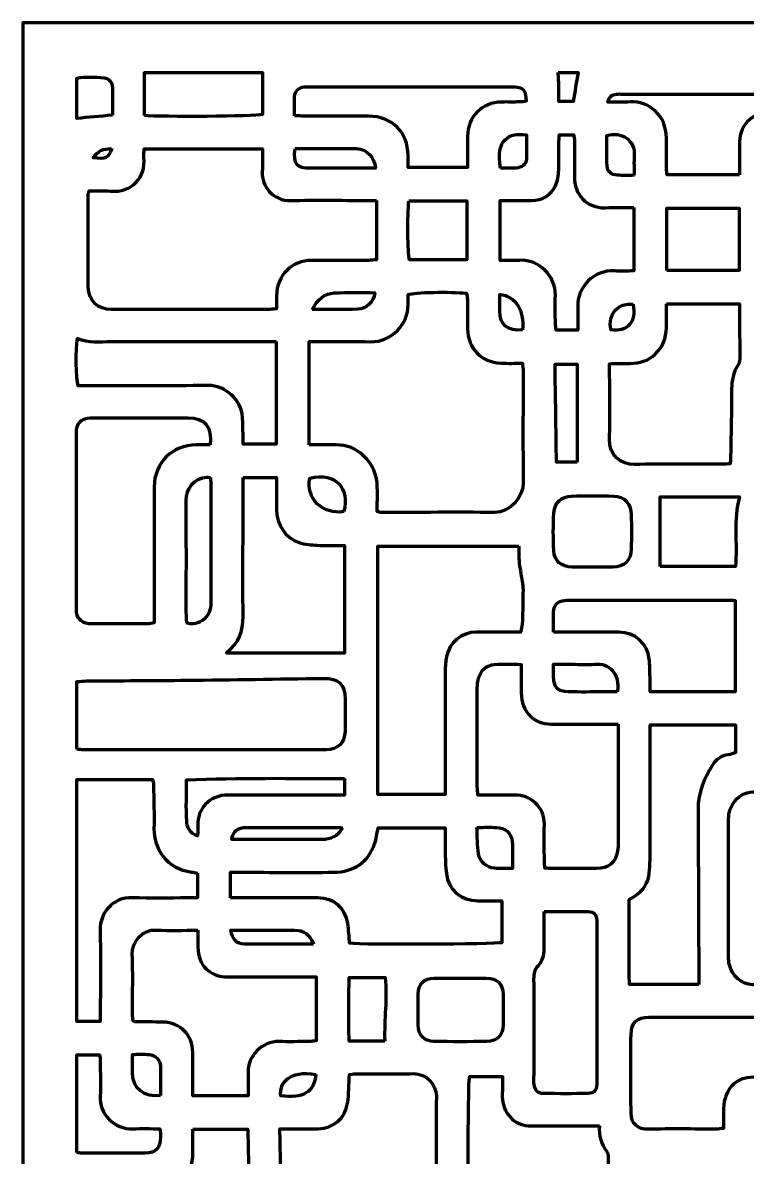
# Model space of a CAD drawing. Header units: inches. Extents: x 0 to 1500, y -3000 to 0.
# Drawn here: x 0 to 817, y -1280 to 0 of the extents above; entities that cross this region are included whole.
import ezdxf

# ---------------------------------------------------------------- set-up
doc = ezdxf.new("R2010")
doc.units = ezdxf.units.IN
doc.header["$MEASUREMENT"] = 0
doc.layers.add('Calque 2', color=7, linetype='Continuous')

msp = doc.modelspace()

# ---------------------------------------------------------------- linework, layer by layer
at = {"layer": 'Calque 2', "color": 7, "lineweight": 70, "true_color": 0xffffff}
for points, knots in [([(1500, -3000), (1000, -3000), (500, -3000), (0, -3000), (0, -2000), (0, -1000), (0, 0), (500, 0), (1000, 0), (1500, 0), (1500, -1000), (1500, -2000), (1500, -3000)], [0, 0, 0, 0, 1, 1, 1, 2, 2, 2, 3, 3, 3, 4, 4, 4, 4]), ([(101.2, -104.3), (101.2, -93.9), (101.7, -83.6), (101.1, -73.4), (100.8, -67.9), (97.8, -62.6), (91.7, -62.1), (81.6, -61.2), (71.3, -60.8), (60.9, -62.5), (60.9, -78.4), (60.9, -93.6), (60.9, -108), (74.1, -106.8), (86.8, -105.7), (101.2, -104.3)], [0, 0, 0, 0, 1, 1, 1, 2, 2, 2, 3, 3, 3, 4, 4, 4, 5, 5, 5, 5]), ([(137.2, -104.7), (154.9, -106.6), (262.6, -105.8), (270.2, -103.7), (270.2, -88.1), (270.2, -72.4), (270.2, -56.3), (226, -56.3), (181.9, -56.3), (137.2, -56.3), (137.2, -72.6), (137.2, -88.3), (137.2, -104.7)], [0, 0, 0, 0, 1, 1, 1, 2, 2, 2, 3, 3, 3, 4, 4, 4, 4]), ([(603.8, -56.2), (604.1, -62.4), (604.4, -67.7), (604.5, -72.9), (604.6, -78.1), (604.5, -83.3), (604.5, -88.9), (611.1, -88.9), (616.2, -88.9), (620.6, -88.9), (622.6, -77.6), (624.4, -67), (626.2, -56.2), (619.5, -56.2), (612, -56.2), (603.8, -56.2)], [0, 0, 0, 0, 1, 1, 1, 2, 2, 2, 3, 3, 3, 4, 4, 4, 5, 5, 5, 5]), ([(306.4, -104.9), (310.5, -105.1), (313.7, -105.4), (317, -105.5), (341.3, -105.5), (365.6, -105.4), (389.9, -105.5), (416.7, -105.7), (434.4, -123.4), (434.5, -150), (434.5, -154.6), (434.7, -159.1), (434.7, -163.5), (457.6, -163.5), (479.1, -163.5), (501.5, -163.5), (501.5, -159.6), (501.5, -156.3), (501.5, -153), (501.5, -144.7), (501.4, -136.4), (501.5, -128), (501.9, -105.7), (517.7, -89.9), (540.2, -89.5), (546.8, -89.4), (553.5, -89.6), (560.2, -89.4), (562.7, -89.4), (565.2, -88.9), (567.5, -88.6), (567.9, -76.9), (564.6, -72.9), (554.5, -72.3), (552.2, -72.2), (549.8, -72.2), (547.5, -72.2), (473.8, -72.2), (400.2, -72.2), (326.5, -72.2), (323.5, -72.2), (320.5, -72.1), (317.5, -72.5), (311.1, -73.2), (307, -76.9), (306.6, -83.4), (306.1, -90.3), (306.4, -97.2), (306.4, -104.9)], [0, 0, 0, 0, 1, 1, 1, 2, 2, 2, 3, 3, 3, 4, 4, 4, 5, 5, 5, 6, 6, 6, 7, 7, 7, 8, 8, 8, 9, 9, 9, 10, 10, 10, 11, 11, 11, 12, 12, 12, 13, 13, 13, 14, 14, 14, 15, 15, 15, 16, 16, 16, 16]), ([(808.2, -171.7), (808.2, -159.6), (808.6, -148.6), (808.1, -137.6), (807.2, -118.6), (820.5, -100.5), (843.9, -101.3), (865.6, -102.1), (887.2, -101.5), (908.9, -101.5), (912.4, -101.5), (916, -101.5), (919.7, -101.5), (919.9, -98.1), (920.2, -96.1), (920.2, -94.2), (920.1, -84.5), (916.7, -80.9), (907.1, -80.5), (905.5, -80.4), (903.8, -80.5), (902.1, -80.5), (826.8, -80.5), (751.5, -80.5), (676.3, -80.5), (673.9, -80.5), (671.6, -80.3), (669.3, -80.6), (664.7, -81.1), (661.2, -83), (659.9, -89.5), (668.8, -89.5), (677, -89.9), (685.1, -89.4), (705.4, -88.1), (725.9, -104), (725.8, -130.3), (725.8, -141.7), (725.8, -153), (725.8, -164.3), (725.9, -166.8), (726.4, -169.3), (726.6, -171.7), (754, -171.7), (780.5, -171.7), (808.2, -171.7)], [0, 0, 0, 0, 1, 1, 1, 2, 2, 2, 3, 3, 3, 4, 4, 4, 5, 5, 5, 6, 6, 6, 7, 7, 7, 8, 8, 8, 9, 9, 9, 10, 10, 10, 11, 11, 11, 12, 12, 12, 13, 13, 13, 14, 14, 14, 15, 15, 15, 15]), ([(538.9, -164.2), (545, -164.2), (550.6, -164.4), (556.2, -164.1), (562.7, -163.7), (567.5, -159.8), (567.9, -153.9), (568.4, -144.8), (568, -135.6), (568, -126.7), (548.4, -123.6), (532.9, -131.5), (538.9, -164.2)], [0, 0, 0, 0, 1, 1, 1, 2, 2, 2, 3, 3, 3, 4, 4, 4, 4]), ([(688.9, -208.6), (677.5, -208.6), (667.2, -208.1), (656.9, -208.7), (635.6, -209.7), (621.6, -193.2), (622.1, -173.7), (622.5, -160.4), (622.2, -147.1), (622.2, -133.7), (622.1, -131.2), (621.6, -128.7), (621.4, -126.4), (615.6, -126.4), (610.7, -126.4), (605, -126.4), (604.8, -130.1), (604.6, -133.3), (604.6, -136.6), (604.5, -146.6), (604.9, -156.6), (604.4, -166.5), (604, -172.4), (603.3, -178.7), (600.7, -183.9), (595.3, -194.7), (586.2, -200.8), (573.5, -200.6), (561.9, -200.3), (550.3, -200.5), (538.3, -200.5), (538.3, -223.5), (538.3, -245.3), (538.3, -268.2), (546, -268.2), (553.3, -268.6), (560.5, -268.1), (581.9, -266.8), (601, -285.6), (600.6, -307.5), (600.4, -318.2), (600.5, -328.8), (600.6, -339.5), (600.6, -342), (601.2, -344.5), (601.6, -346.8), (610, -346.8), (617.5, -346.8), (626, -346.8), (626, -337.5), (626.3, -328.9), (625.9, -320.4), (624.9, -298.4), (644.4, -278.3), (667.2, -280.1), (674.3, -280.7), (681.5, -280.1), (688.9, -280.1), (688.9, -255.8), (688.9, -233), (688.9, -208.6)], [0, 0, 0, 0, 1, 1, 1, 2, 2, 2, 3, 3, 3, 4, 4, 4, 5, 5, 5, 6, 6, 6, 7, 7, 7, 8, 8, 8, 9, 9, 9, 10, 10, 10, 11, 11, 11, 12, 12, 12, 13, 13, 13, 14, 14, 14, 15, 15, 15, 16, 16, 16, 17, 17, 17, 18, 18, 18, 19, 19, 19, 20, 20, 20, 20]), ([(689.4, -172.2), (689.4, -164), (689, -157.4), (689.5, -150.8), (691.1, -132.2), (674.9, -122.3), (658.7, -127.3), (658.7, -138.6), (658.3, -150.2), (658.9, -161.7), (659.2, -168), (663.8, -171.8), (670.3, -172.1), (676.2, -172.4), (682.2, -172.2), (689.4, -172.2)], [0, 0, 0, 0, 1, 1, 1, 2, 2, 2, 3, 3, 3, 4, 4, 4, 5, 5, 5, 5]), ([(399, -200.5), (394.2, -200.5), (390.6, -200.5), (387, -200.5), (358.7, -200.5), (330.3, -199.9), (302, -200.7), (282.6, -201.3), (269.1, -184.1), (270.1, -168.6), (270.6, -160), (270.2, -151.4), (270.2, -142.3), (225.4, -142.3), (181.6, -142.3), (137, -142.3), (136.8, -146), (136.2, -149.3), (136.6, -152.5), (139.3, -173.4), (123.3, -192.5), (98.5, -189.9), (90.7, -189.1), (82.7, -189.8), (74.9, -189.8), (74.4, -191.7), (73.9, -192.6), (73.9, -193.5), (73.9, -228.5), (73.6, -263.5), (73.9, -298.5), (74.1, -314), (84.5, -323.4), (100.3, -323.5), (159, -323.5), (217.6, -323.5), (276.3, -323.5), (279.2, -323.5), (282.1, -323.1), (286.2, -322.9), (286.2, -317.5), (286.1, -312.6), (286.2, -307.7), (286.6, -284.8), (303.2, -268.3), (326.1, -268.2), (347.5, -268.1), (368.8, -268.2), (390.1, -268.1), (393, -268.1), (395.8, -267.7), (399, -267.5), (399, -245.2), (399, -223.6), (399, -200.5)], [0, 0, 0, 0, 1, 1, 1, 2, 2, 2, 3, 3, 3, 4, 4, 4, 5, 5, 5, 6, 6, 6, 7, 7, 7, 8, 8, 8, 9, 9, 9, 10, 10, 10, 11, 11, 11, 12, 12, 12, 13, 13, 13, 14, 14, 14, 15, 15, 15, 16, 16, 16, 17, 17, 17, 18, 18, 18, 18]), ([(100.4, -142), (91, -142), (84.3, -144.6), (79.5, -152.4), (93.4, -154.5), (97, -152.8), (100.4, -142)], [0, 0, 0, 0, 1, 1, 1, 2, 2, 2, 2]), ([(307.2, -141.9), (304.9, -160.2), (308.3, -164.2), (325.1, -164.2), (346, -164.2), (367, -164.2), (387.9, -164.2), (391.1, -164.2), (394.3, -164.2), (397.6, -164.2), (396.5, -151.6), (388.1, -142.4), (376.5, -142.1), (353.6, -141.5), (330.7, -141.9), (307.2, -141.9)], [0, 0, 0, 0, 1, 1, 1, 2, 2, 2, 3, 3, 3, 4, 4, 4, 5, 5, 5, 5]), ([(435.4, -201.1), (433.6, -216.2), (434.1, -260.6), (436.1, -267.6), (457.5, -267.6), (479, -267.6), (500.8, -267.6), (500.8, -245.2), (500.8, -223.5), (500.8, -201.1), (478.8, -201.1), (457.4, -201.1), (435.4, -201.1)], [0, 0, 0, 0, 1, 1, 1, 2, 2, 2, 3, 3, 3, 4, 4, 4, 4]), ([(726.3, -279.7), (753.6, -279.7), (780.4, -279.7), (807.7, -279.7), (807.7, -256), (807.7, -232.9), (807.7, -209.2), (780.4, -209.2), (753.6, -209.2), (726.3, -209.2), (726.3, -232.9), (726.3, -256), (726.3, -279.7)], [0, 0, 0, 0, 1, 1, 1, 2, 2, 2, 3, 3, 3, 4, 4, 4, 4]), ([(323.1, -476.2), (333.7, -476.2), (343.7, -476.1), (353.6, -476.2), (365.5, -476.3), (375.7, -480.6), (384.4, -488.6), (394.8, -498.2), (399.5, -510.3), (399.8, -524.2), (400, -533.4), (399.8, -542.6), (399.8, -551.6), (402.1, -552.1), (403, -552.5), (404, -552.5), (446.6, -552.5), (489.3, -552.2), (532, -552.5), (549.2, -552.6), (564.6, -535.7), (564.4, -518.7), (563.8, -476.7), (564.2, -434.7), (564.2, -392.7), (564.2, -390.2), (563.7, -387.7), (563.4, -384.2), (554.9, -384.2), (546.9, -384.5), (539, -384.1), (516.9, -383), (501.9, -367.4), (501.5, -345.5), (501.3, -334.5), (501.5, -323.5), (501.4, -312.5), (501.4, -310), (500.8, -307.5), (500.5, -305.2), (481, -303.3), (442, -304.1), (434.5, -306.6), (434.5, -310.3), (434.4, -314.3), (434.5, -318.3), (435.3, -339.6), (415.5, -360.5), (392.4, -359.9), (372.7, -359.4), (353, -359.8), (333.4, -359.8), (330.1, -359.8), (326.9, -359.8), (323.1, -359.8), (323.1, -398.8), (323.1, -436.6), (323.1, -476.2)], [0, 0, 0, 0, 1, 1, 1, 2, 2, 2, 3, 3, 3, 4, 4, 4, 5, 5, 5, 6, 6, 6, 7, 7, 7, 8, 8, 8, 9, 9, 9, 10, 10, 10, 11, 11, 11, 12, 12, 12, 13, 13, 13, 14, 14, 14, 15, 15, 15, 16, 16, 16, 17, 17, 17, 18, 18, 18, 19, 19, 19, 19]), ([(326.5, -323.4), (344.8, -323.4), (361.3, -323.8), (377.8, -323.3), (387.8, -322.9), (395.1, -315.4), (397.1, -304.6), (381.8, -304.6), (366.6, -303.9), (351.5, -304.9), (340.8, -305.6), (332.4, -311.6), (326.5, -323.4)], [0, 0, 0, 0, 1, 1, 1, 2, 2, 2, 3, 3, 3, 4, 4, 4, 4]), ([(563.5, -346.6), (565.7, -324.1), (555.9, -308.6), (537.8, -306.5), (537.8, -312.8), (537.8, -319.1), (537.8, -325.3), (538, -340.9), (546.9, -348.5), (563.5, -346.6)], [0, 0, 0, 0, 1, 1, 1, 2, 2, 2, 3, 3, 3, 3]), ([(688.3, -317.7), (671.6, -314.9), (659.5, -328.7), (663, -346.6), (682.1, -349.2), (692.1, -337.7), (688.3, -317.7)], [0, 0, 0, 0, 1, 1, 1, 2, 2, 2, 2]), ([(725.8, -317.1), (725.8, -326.6), (725.9, -335.5), (725.8, -344.4), (725.6, -355.9), (721.6, -365.7), (713.2, -373.9), (705.2, -381.6), (695.6, -384.2), (685, -384.3), (677.4, -384.4), (669.9, -384.6), (661.8, -384.7), (661.8, -388.8), (661.8, -391.8), (661.8, -394.8), (661.8, -419.8), (662.5, -444.8), (661.6, -469.8), (660.9, -487.8), (674.4, -498.8), (689.8, -498.4), (722.8, -497.7), (755.8, -498.2), (788.8, -498.2), (791.6, -498.2), (794.5, -497.8), (797.6, -497.6), (797.9, -495.7), (798.1, -494.4), (798.1, -493.2), (798.6, -466.5), (799.3, -439.9), (799.3, -413.2), (799.4, -403.6), (801.2, -394.8), (806.4, -386.7), (807.7, -384.6), (808.5, -381.9), (808.5, -379.4), (808.6, -365.8), (808.3, -352.1), (808.2, -338.5), (808.2, -331.6), (808.2, -324.7), (808.2, -317.1), (780.4, -317.1), (753.6, -317.1), (725.8, -317.1)], [0, 0, 0, 0, 1, 1, 1, 2, 2, 2, 3, 3, 3, 4, 4, 4, 5, 5, 5, 6, 6, 6, 7, 7, 7, 8, 8, 8, 9, 9, 9, 10, 10, 10, 11, 11, 11, 12, 12, 12, 13, 13, 13, 14, 14, 14, 15, 15, 15, 16, 16, 16, 16]), ([(285.8, -359.8), (281.2, -359.8), (277.6, -359.8), (274, -359.8), (216, -359.8), (158, -359.9), (100, -359.8), (87.2, -359.7), (74.1, -361.4), (61.8, -356.1), (59.5, -368.1), (60.1, -402.1), (62.6, -409.5), (66, -409.5), (69.7, -409.5), (73.3, -409.5), (118.6, -409.5), (164, -409.9), (209.3, -409.3), (228, -409), (247, -425.5), (247.9, -445), (248.2, -451), (248.3, -457), (248.4, -463), (248.5, -467.2), (248.6, -471.4), (248.7, -475.5), (261.8, -475.5), (273.6, -475.5), (285.8, -475.5), (285.8, -437), (285.8, -399.1), (285.8, -359.8)], [0, 0, 0, 0, 1, 1, 1, 2, 2, 2, 3, 3, 3, 4, 4, 4, 5, 5, 5, 6, 6, 6, 7, 7, 7, 8, 8, 8, 9, 9, 9, 10, 10, 10, 11, 11, 11, 11]), ([(625.3, -495.7), (625.3, -458.3), (625.3, -421.9), (625.3, -385.1), (616.9, -385.1), (609.2, -385.1), (600.2, -385.1), (600.8, -422.4), (601.3, -458.9), (601.9, -495.7), (610.2, -495.7), (617.4, -495.7), (625.3, -495.7)], [0, 0, 0, 0, 1, 1, 1, 2, 2, 2, 3, 3, 3, 4, 4, 4, 4]), ([(211.2, -476.2), (213.8, -455.6), (205.5, -445.8), (186.3, -445.8), (151.3, -445.8), (116.4, -445.8), (81.4, -445.8), (79.7, -445.8), (78, -445.7), (76.4, -445.8), (65.2, -446.7), (60.5, -451.8), (60.5, -463.1), (60.5, -490), (60.5, -517), (60.5, -544), (60.5, -583.3), (60.5, -622.7), (60.5, -662), (60.5, -671.5), (65, -676.7), (74.4, -678), (76, -678.2), (77.7, -678.2), (79.4, -678.2), (100, -678.2), (120.7, -678.2), (141.4, -678.1), (143.5, -678.1), (145.7, -677.5), (148.2, -677.1), (148.2, -672.9), (148.2, -669.2), (148.2, -665.6), (148.2, -618.2), (148.1, -570.9), (148.2, -523.6), (148.3, -496.6), (168.6, -476.4), (195.7, -476.2), (200.9, -476.2), (206.2, -476.2), (211.2, -476.2)], [0, 0, 0, 0, 1, 1, 1, 2, 2, 2, 3, 3, 3, 4, 4, 4, 5, 5, 5, 6, 6, 6, 7, 7, 7, 8, 8, 8, 9, 9, 9, 10, 10, 10, 11, 11, 11, 12, 12, 12, 13, 13, 13, 14, 14, 14, 14]), ([(362.2, -551.6), (368.4, -525.2), (354, -507), (323.8, -513.8), (319, -536.9), (337.8, -555.3), (362.2, -551.6)], [0, 0, 0, 0, 1, 1, 1, 2, 2, 2, 2]), ([(211.7, -513.2), (210, -513), (208.7, -512.6), (207.5, -512.6), (193.3, -513.5), (184.1, -526.5), (184.2, -539), (184.7, -583), (184.4, -627), (184.5, -671), (184.5, -673.2), (185, -675.4), (185.3, -677.5), (194.5, -679.4), (201.6, -676.8), (207.3, -670.1), (211.6, -664.9), (212.2, -658.8), (212.2, -652.3), (212.1, -609), (212.2, -565.6), (212.2, -522.3), (212.2, -519.4), (211.9, -516.5), (211.7, -513.2)], [0, 0, 0, 0, 1, 1, 1, 2, 2, 2, 3, 3, 3, 4, 4, 4, 5, 5, 5, 6, 6, 6, 7, 7, 7, 8, 8, 8, 8]), ([(248.4, -513.1), (248.4, -534.3), (248.4, -554.2), (248.4, -574.2), (248.4, -606.2), (248.2, -638.1), (248.5, -670.1), (248.6, -686.4), (244.1, -700.2), (230.2, -710), (229.9, -710.1), (230.2, -711.1), (230.2, -711.4), (274.3, -711.4), (318.4, -711.4), (362.8, -711.4), (362.8, -670.6), (362.8, -630.5), (362.8, -589.7), (352.1, -589.7), (342.1, -590), (332.2, -589.5), (325.3, -589.2), (318.1, -588.6), (311.6, -586.4), (296.1, -581.1), (286.4, -566.5), (286.2, -549.4), (286.1, -537.5), (286.2, -525.6), (286.2, -513.1), (273.4, -513.1), (261.6, -513.1), (248.4, -513.1)], [0, 0, 0, 0, 1, 1, 1, 2, 2, 2, 3, 3, 3, 4, 4, 4, 5, 5, 5, 6, 6, 6, 7, 7, 7, 8, 8, 8, 9, 9, 9, 10, 10, 10, 11, 11, 11, 11]), ([(642.3, -614.2), (650, -614.2), (657.6, -614.3), (665.3, -614.2), (678.2, -614), (685.8, -606.9), (686.1, -593.9), (686.4, -580.9), (686.4, -568), (686.1, -555), (685.8, -542.5), (678.7, -534.6), (666.5, -534.1), (650.5, -533.5), (634.5, -533.6), (618.6, -534.1), (607.4, -534.4), (599.4, -541.8), (598.9, -552.8), (598.1, -567.1), (598.1, -581.4), (598.8, -595.7), (599.5, -607.6), (607.4, -614), (619.4, -614.2), (627, -614.3), (634.7, -614.2), (642.3, -614.2)], [0, 0, 0, 0, 1, 1, 1, 2, 2, 2, 3, 3, 3, 4, 4, 4, 5, 5, 5, 6, 6, 6, 7, 7, 7, 8, 8, 8, 9, 9, 9, 9]), ([(718.7, -613.5), (747.3, -613.5), (775.4, -613.5), (803.7, -613.5), (806, -587.3), (800.8, -561.2), (808.3, -534.9), (778.2, -534.9), (748.8, -534.9), (718.7, -534.9), (718.7, -561.1), (718.7, -586.9), (718.7, -613.5)], [0, 0, 0, 0, 1, 1, 1, 2, 2, 2, 3, 3, 3, 4, 4, 4, 4]), ([(559.5, -590.4), (505.4, -590.4), (453, -590.4), (400.5, -590.4), (400.5, -684.3), (400.5, -777.4), (400.5, -870.7), (426, -870.7), (450.8, -870.7), (476.3, -870.7), (476.3, -866.3), (476.3, -862.7), (476.3, -859.1), (476.3, -816.4), (476.2, -773.8), (476.3, -731.1), (476.4, -725.8), (476.8, -720.4), (477.9, -715.2), (481, -699.2), (494.8, -687.7), (511.2, -687.5), (527.8, -687.3), (544.4, -687.5), (561.6, -687.5), (562.3, -682.9), (563.2, -679), (563.4, -675.1), (563.8, -663.4), (564, -651.8), (564.1, -640.1), (564.2, -636.8), (563.6, -633.5), (563.1, -630.3), (562, -622.4), (560.4, -614.7), (559.6, -606.8), (559.1, -601.6), (559.5, -596.3), (559.5, -590.4)], [0, 0, 0, 0, 1, 1, 1, 2, 2, 2, 3, 3, 3, 4, 4, 4, 5, 5, 5, 6, 6, 6, 7, 7, 7, 8, 8, 8, 9, 9, 9, 10, 10, 10, 11, 11, 11, 12, 12, 12, 13, 13, 13, 13]), ([(598.6, -687.5), (603.4, -687.5), (607, -687.5), (610.6, -687.5), (631.2, -687.5), (651.9, -687.3), (672.6, -687.5), (690.2, -687.7), (704.5, -700.6), (706.4, -718), (707.2, -724.6), (707.1, -731.3), (707.3, -737.9), (707.4, -743.2), (707.3, -748.5), (707.3, -755), (740, -755), (771.8, -755), (803.5, -755), (803.5, -719.7), (803.5, -685.9), (803.5, -651.7), (800.2, -651.6), (797.6, -651.3), (794.9, -651.3), (736.3, -651.3), (677.6, -651.3), (619, -651.3), (616.3, -651.3), (613.6, -651.4), (611, -651.7), (603.2, -652.6), (599, -656.9), (598.6, -664.7), (598.3, -671.6), (598.6, -678.6), (598.6, -687.5)], [0, 0, 0, 0, 1, 1, 1, 2, 2, 2, 3, 3, 3, 4, 4, 4, 5, 5, 5, 6, 6, 6, 7, 7, 7, 8, 8, 8, 9, 9, 9, 10, 10, 10, 11, 11, 11, 12, 12, 12, 12]), ([(671.5, -791.5), (666.2, -791.5), (662.6, -791.5), (659, -791.5), (639, -791.5), (619, -791.6), (599, -791.5), (589.5, -791.5), (580.5, -790), (573.1, -783.1), (565.2, -775.7), (562.3, -766.6), (562.2, -756.2), (562.2, -745.6), (562.2, -735.1), (562.2, -723.9), (551.3, -723.9), (541.7, -723.3), (532.1, -724.1), (523, -724.7), (516.8, -730.3), (514.1, -739.1), (513, -742.8), (512.6, -746.9), (512.6, -750.9), (512.5, -787.8), (512.5, -824.8), (512.6, -861.8), (512.6, -864.7), (513, -867.6), (513.3, -871.5), (517.2, -871.5), (520.5, -871.5), (523.7, -871.5), (534.1, -871.5), (544.4, -871.9), (554.7, -871.4), (572, -870.4), (588.7, -885.2), (588.2, -904.7), (587.8, -918.3), (588.1, -932), (588.2, -945.6), (588.2, -948.2), (588.6, -950.8), (588.8, -953.7), (591.6, -953.9), (593.9, -954.2), (596.2, -954.2), (613.2, -954.2), (630.2, -954.3), (647.1, -954.2), (660.8, -954.1), (668.2, -948), (670.6, -934.6), (671.3, -931.1), (671.4, -927.4), (671.4, -923.7), (671.5, -883.8), (671.5, -843.8), (671.5, -803.8), (671.5, -800.2), (671.5, -796.6), (671.5, -791.5)], [0, 0, 0, 0, 1, 1, 1, 2, 2, 2, 3, 3, 3, 4, 4, 4, 5, 5, 5, 6, 6, 6, 7, 7, 7, 8, 8, 8, 9, 9, 9, 10, 10, 10, 11, 11, 11, 12, 12, 12, 13, 13, 13, 14, 14, 14, 15, 15, 15, 16, 16, 16, 17, 17, 17, 18, 18, 18, 19, 19, 19, 20, 20, 20, 21, 21, 21, 21]), ([(670.4, -755), (674.1, -734.1), (660.5, -722), (645.3, -723.7), (636.7, -724.6), (628, -723.8), (619.3, -723.8), (612.7, -723.8), (606.1, -723.8), (598.5, -723.8), (598.5, -729.2), (598.5, -733.4), (598.5, -737.7), (598.7, -750.1), (602.8, -754.6), (615.4, -754.9), (628.3, -755.3), (641.4, -755), (654.4, -755), (659.6, -755), (664.9, -755), (670.4, -755)], [0, 0, 0, 0, 1, 1, 1, 2, 2, 2, 3, 3, 3, 4, 4, 4, 5, 5, 5, 6, 6, 6, 7, 7, 7, 7]), ([(61, -819.7), (64.1, -819.9), (66.1, -820.2), (68.1, -820.2), (159.4, -820.2), (250.7, -820.2), (342.1, -820.2), (355.5, -820.2), (363.1, -812.7), (363.4, -799.2), (363.7, -787.2), (363.5, -775.2), (363.5, -763.2), (363.4, -746), (356.3, -739.4), (338.9, -739.7), (287.6, -740.5), (236.3, -741.2), (185, -741.8), (147.3, -742.2), (109.7, -742.3), (72, -742.6), (68.5, -742.6), (64.9, -743.1), (61, -743.4), (61, -769.2), (61, -794.1), (61, -819.7)], [0, 0, 0, 0, 1, 1, 1, 2, 2, 2, 3, 3, 3, 4, 4, 4, 5, 5, 5, 6, 6, 6, 7, 7, 7, 8, 8, 8, 9, 9, 9, 9]), ([(762.3, -1085.1), (762.3, -1073.9), (762.4, -1063.5), (762.3, -1053), (762.3, -1051.3), (762.2, -1049.6), (762.2, -1048), (762, -994.3), (761.7, -940.7), (761.5, -887), (761.4, -868.7), (768.3, -852.7), (777.8, -837.5), (781.9, -831), (787.7, -827), (795.6, -825.9), (798.4, -825.6), (801.1, -824.4), (803.6, -823.6), (803.6, -812.7), (803.6, -802.5), (803.6, -792.1), (771.4, -792.1), (739.9, -792.1), (707.3, -792.1), (707.3, -796.6), (707.3, -800.5), (707.3, -804.4), (707.3, -851), (707.3, -897.7), (707.3, -944.3), (707.3, -949.3), (707, -954.3), (706.5, -959.3), (705.3, -970.6), (699.6, -979.2), (690.1, -985.4), (687.6, -986.9), (685.1, -988.4), (683.8, -989.2), (683.8, -1001.1), (683.8, -1011.7), (683.8, -1022.4), (683.8, -1032.7), (683.7, -1043), (683.8, -1053.4), (683.9, -1063.9), (683.3, -1074.4), (684.3, -1085.1), (710.4, -1085.1), (735.3, -1085.1), (762.3, -1085.1)], [0, 0, 0, 0, 1, 1, 1, 2, 2, 2, 3, 3, 3, 4, 4, 4, 5, 5, 5, 6, 6, 6, 7, 7, 7, 8, 8, 8, 9, 9, 9, 10, 10, 10, 11, 11, 11, 12, 12, 12, 13, 13, 13, 14, 14, 14, 15, 15, 15, 16, 16, 16, 17, 17, 17, 17]), ([(196.9, -959.4), (194.4, -958.9), (192.5, -958.4), (190.5, -958.2), (162, -955.3), (147.4, -930), (148, -909.8), (148.5, -893.1), (147.8, -876.5), (147.4, -859.8), (147.4, -857.6), (146.7, -855.4), (146.5, -853.9), (117.6, -853.9), (89.5, -853.9), (61.2, -853.9), (61.2, -945.6), (61.2, -1036), (61.2, -1126.8), (70.1, -1126.8), (78.2, -1126.8), (87.5, -1126.8), (87.5, -1122.6), (87.5, -1119), (87.5, -1115.4), (87.5, -1084.8), (87.9, -1054.1), (87.3, -1023.5), (87, -1003.9), (102.2, -986.3), (123.6, -987.2), (144.2, -988.1), (164.9, -987.4), (185.6, -987.4), (189.1, -987.4), (192.7, -987.4), (196.9, -987.4), (196.9, -977.5), (196.9, -969), (196.9, -959.4)], [0, 0, 0, 0, 1, 1, 1, 2, 2, 2, 3, 3, 3, 4, 4, 4, 5, 5, 5, 6, 6, 6, 7, 7, 7, 8, 8, 8, 9, 9, 9, 10, 10, 10, 11, 11, 11, 12, 12, 12, 13, 13, 13, 13]), ([(362.8, -852.5), (303, -852.8), (244.2, -851.6), (184.7, -854.3), (184.7, -870.3), (184.1, -885.6), (184.9, -900.7), (185.3, -907.8), (188.5, -914.5), (197, -917.4), (197.2, -915.3), (197.4, -914), (197.4, -912.7), (197.5, -910.4), (197.6, -908.1), (197.5, -905.7), (196.4, -887.5), (210.5, -871), (231.7, -871.3), (271.6, -871.9), (311.5, -871.5), (351.5, -871.5), (355, -871.5), (358.6, -871.5), (362.8, -871.5), (362.8, -864.8), (362.8, -859.4), (362.8, -852.5)], [0, 0, 0, 0, 1, 1, 1, 2, 2, 2, 3, 3, 3, 4, 4, 4, 5, 5, 5, 6, 6, 6, 7, 7, 7, 8, 8, 8, 9, 9, 9, 9]), ([(918.2, -977), (918.2, -951.1), (917.4, -925.1), (918.6, -899.2), (919.3, -882.7), (902.5, -867.5), (887.7, -867.7), (866.4, -868), (845.1, -867.6), (823.8, -867.9), (813.8, -868), (806.1, -872.9), (800.7, -881.3), (796.9, -887.1), (795.8, -893.5), (795.8, -900.3), (795.8, -951.2), (795.8, -1002.1), (795.9, -1053.1), (795.9, -1056.4), (796.1, -1059.8), (796.8, -1063), (799.8, -1075.4), (810.5, -1085), (823.1, -1085.3), (845, -1085.8), (867, -1085.9), (889, -1085.3), (903.8, -1084.9), (919.2, -1071.6), (918.5, -1053.9), (917.5, -1028.3), (918.2, -1002.7), (918.2, -977)], [0, 0, 0, 0, 1, 1, 1, 2, 2, 2, 3, 3, 3, 4, 4, 4, 5, 5, 5, 6, 6, 6, 7, 7, 7, 8, 8, 8, 9, 9, 9, 10, 10, 10, 11, 11, 11, 11]), ([(234.2, -987.4), (238.7, -987.4), (242.3, -987.4), (245.9, -987.4), (274.9, -987.4), (303.9, -987.3), (332.8, -987.4), (351.2, -987.5), (363.7, -998.3), (366.5, -1016.4), (367.6, -1023.8), (367.9, -1031.3), (368.6, -1038.6), (383, -1040.5), (532.2, -1039.9), (540.2, -1037.9), (540.2, -1022.6), (540.2, -1007.1), (540.2, -990.5), (531.2, -990.5), (522.3, -990.6), (513.3, -990.5), (494.1, -990.3), (480.1, -979), (477.7, -959.7), (476, -946.3), (476.6, -932.5), (476.3, -918.9), (476.2, -915.4), (476.3, -911.9), (476.3, -908.4), (450, -908.4), (425.1, -908.4), (400.8, -908.4), (399.4, -914.9), (398.7, -920.9), (396.8, -926.5), (390, -946.6), (373.2, -958.3), (351, -958.5), (315.7, -958.7), (280.4, -958.5), (245.2, -958.5), (241.6, -958.5), (238.1, -958.5), (234.2, -958.5), (234.2, -968.5), (234.2, -977.1), (234.2, -987.4)], [0, 0, 0, 0, 1, 1, 1, 2, 2, 2, 3, 3, 3, 4, 4, 4, 5, 5, 5, 6, 6, 6, 7, 7, 7, 8, 8, 8, 9, 9, 9, 10, 10, 10, 11, 11, 11, 12, 12, 12, 13, 13, 13, 14, 14, 14, 15, 15, 15, 16, 16, 16, 16]), ([(360.5, -908.2), (357.3, -908), (355.6, -907.8), (354, -907.8), (320.7, -907.8), (287.3, -907.8), (254, -907.8), (251.7, -907.8), (249.3, -907.8), (247.1, -908.3), (240.4, -909.8), (236.7, -914.1), (235.7, -921.5), (240.7, -921.5), (245.7, -921.5), (250.7, -921.5), (279.7, -921.5), (308.7, -921.5), (337.7, -921.5), (347.2, -921.5), (354.9, -918.2), (360.5, -908.2)], [0, 0, 0, 0, 1, 1, 1, 2, 2, 2, 3, 3, 3, 4, 4, 4, 5, 5, 5, 6, 6, 6, 7, 7, 7, 7]), ([(512.1, -907.8), (512.7, -918.6), (512.5, -928.3), (514, -937.6), (515.5, -946.8), (523.2, -953.3), (531.8, -954), (538.3, -954.5), (544.8, -954.1), (552.2, -954.1), (552.2, -949.2), (552.2, -945.2), (552.2, -941.3), (552.2, -935.7), (552.5, -930), (552, -924.4), (551, -914.3), (544.3, -908.3), (534.1, -907.9), (527.5, -907.6), (520.8, -907.8), (512.1, -907.8)], [0, 0, 0, 0, 1, 1, 1, 2, 2, 2, 3, 3, 3, 4, 4, 4, 5, 5, 5, 6, 6, 6, 7, 7, 7, 7]), ([(588.1, -1002.6), (588.1, -1007.2), (588.1, -1010.5), (588.1, -1013.7), (588.1, -1024.1), (588, -1034.4), (588.1, -1044.7), (588.1, -1052), (586, -1058.8), (581.2, -1064), (577.1, -1068.5), (576.5, -1073.1), (576.5, -1078.6), (576.6, -1116.3), (576.5, -1153.9), (576.5, -1191.6), (576.5, -1193.6), (576.4, -1195.6), (576.6, -1197.6), (577.4, -1204.6), (580.5, -1208), (587.5, -1208.1), (604.1, -1208.3), (620.8, -1208.4), (637.5, -1208), (644.1, -1207.9), (646.9, -1204.6), (647.4, -1198), (647.6, -1196), (647.5, -1194), (647.5, -1192), (647.5, -1134), (647.5, -1076), (647.5, -1018), (647.5, -1016.4), (647.5, -1014.7), (647.4, -1013), (647, -1006.5), (644.2, -1002.9), (637.7, -1002.7), (621.8, -1002.4), (605.8, -1002.6), (588.1, -1002.6)], [0, 0, 0, 0, 1, 1, 1, 2, 2, 2, 3, 3, 3, 4, 4, 4, 5, 5, 5, 6, 6, 6, 7, 7, 7, 8, 8, 8, 9, 9, 9, 10, 10, 10, 11, 11, 11, 12, 12, 12, 13, 13, 13, 14, 14, 14, 14]), ([(197.5, -1023.8), (180.8, -1023.8), (165.8, -1024.6), (150.9, -1023.6), (134.1, -1022.5), (123.1, -1037.4), (123.6, -1051.1), (124.4, -1073.7), (123.8, -1096.3), (123.8, -1119), (123.8, -1121.5), (124.3, -1124.1), (124.5, -1126.2), (125.8, -1126.8), (126.3, -1127.2), (126.9, -1127.2), (137.3, -1127.4), (147.6, -1127.3), (157.9, -1127.5), (177.6, -1127.8), (191.5, -1141.9), (191.8, -1161.7), (191.9, -1170.4), (191.8, -1179), (191.8, -1187.7), (191.8, -1195.2), (191.8, -1202.8), (191.8, -1210.8), (213, -1210.8), (233.1, -1210.8), (254.1, -1210.8), (254.1, -1201.5), (254.4, -1192.9), (254.1, -1184.3), (253.3, -1166.7), (269.9, -1148.9), (289, -1149.4), (300.3, -1149.8), (311.6, -1149.5), (323, -1149.4), (325.5, -1149.4), (328, -1148.9), (330.7, -1148.6), (330.7, -1124.5), (330.7, -1101), (330.7, -1076.5), (326.4, -1076.5), (322.8, -1076.5), (319.3, -1076.5), (290, -1076.5), (260.7, -1076.7), (231.4, -1076.5), (210.6, -1076.4), (197.8, -1063.5), (197.5, -1042.8), (197.4, -1036.9), (197.5, -1031), (197.5, -1023.8)], [0, 0, 0, 0, 1, 1, 1, 2, 2, 2, 3, 3, 3, 4, 4, 4, 5, 5, 5, 6, 6, 6, 7, 7, 7, 8, 8, 8, 9, 9, 9, 10, 10, 10, 11, 11, 11, 12, 12, 12, 13, 13, 13, 14, 14, 14, 15, 15, 15, 16, 16, 16, 17, 17, 17, 18, 18, 18, 19, 19, 19, 19]), ([(327.9, -1039.5), (323.5, -1028.3), (317.3, -1023.9), (306.4, -1023.8), (287.7, -1023.7), (269.1, -1023.8), (250.4, -1023.8), (245.2, -1023.8), (239.9, -1023.8), (234.6, -1023.8), (236.5, -1034.4), (240.8, -1039.3), (250, -1039.4), (275.7, -1039.7), (301.3, -1039.5), (327.9, -1039.5)], [0, 0, 0, 0, 1, 1, 1, 2, 2, 2, 3, 3, 3, 4, 4, 4, 5, 5, 5, 5]), ([(408.2, -1148.9), (407.3, -1124.3), (411.3, -1100.9), (408.7, -1077.2), (394.8, -1077.2), (381.8, -1077.2), (368, -1077.2), (367.8, -1101.5), (367.6, -1125.2), (368, -1148.9), (382, -1148.9), (394.5, -1148.9), (408.2, -1148.9)], [0, 0, 0, 0, 1, 1, 1, 2, 2, 2, 3, 3, 3, 4, 4, 4, 4]), ([(493.8, -1077.8), (483.8, -1077.8), (473.8, -1077.7), (463.9, -1077.9), (452.5, -1078.1), (446, -1084.6), (445.8, -1095.9), (445.7, -1107.6), (445.7, -1119.2), (445.8, -1130.9), (446, -1142.1), (452.4, -1149.1), (463.7, -1149.3), (483.6, -1149.7), (503.6, -1149.7), (523.5, -1149.3), (534.9, -1149.1), (541.3, -1142.5), (541.6, -1131.1), (541.9, -1119.4), (541.9, -1107.8), (541.6, -1096.2), (541.3, -1084.2), (534.8, -1078), (522.7, -1077.9), (513.1, -1077.7), (503.4, -1077.8), (493.8, -1077.8)], [0, 0, 0, 0, 1, 1, 1, 2, 2, 2, 3, 3, 3, 4, 4, 4, 5, 5, 5, 6, 6, 6, 7, 7, 7, 8, 8, 8, 9, 9, 9, 9]), ([(918.2, -1121.8), (913.2, -1121.8), (909.6, -1121.8), (906, -1121.8), (870.7, -1121.8), (835.3, -1121.8), (800, -1121.8), (768.7, -1121.8), (737.3, -1121.7), (706, -1121.8), (692.6, -1121.9), (686.1, -1128.1), (685.9, -1141.3), (685.6, -1171), (685.8, -1200.6), (685.9, -1230.3), (685.9, -1242.2), (694.1, -1248.7), (705, -1248.4), (730.6, -1247.7), (756.3, -1248.2), (781.9, -1248.2), (784.5, -1248.2), (787, -1247.7), (790.3, -1247.4), (790.3, -1239.6), (790, -1232.3), (790.3, -1225), (790.7, -1214.4), (793.3, -1204.7), (801.8, -1197.3), (809.1, -1191), (817.7, -1189.5), (826.9, -1189.5), (865.2, -1189.5), (903.6, -1189.5), (941.9, -1189.5), (944.9, -1189.5), (947.9, -1189.8), (950.9, -1190.1), (962.1, -1191.4), (970.2, -1197.6), (974.7, -1207.6), (977, -1212.8), (977.6, -1219.1), (978.1, -1225), (978.6, -1232.4), (978.2, -1239.9), (978.2, -1247.8), (988.7, -1244.3), (992, -1240.4), (992.1, -1230.9), (992.3, -1214.9), (992.2, -1198.9), (992.1, -1182.9), (992.1, -1181.7), (991.5, -1180.5), (991, -1178.5), (987.4, -1178.5), (984.2, -1178.5), (980.9, -1178.5), (970.9, -1178.5), (960.9, -1178.6), (950.9, -1178.5), (939, -1178.4), (929.1, -1173.4), (923.7, -1163), (920.4, -1156.7), (919.4, -1149.1), (918.4, -1142), (917.6, -1135.8), (918.2, -1129.4), (918.2, -1121.8)], [0, 0, 0, 0, 1, 1, 1, 2, 2, 2, 3, 3, 3, 4, 4, 4, 5, 5, 5, 6, 6, 6, 7, 7, 7, 8, 8, 8, 9, 9, 9, 10, 10, 10, 11, 11, 11, 12, 12, 12, 13, 13, 13, 14, 14, 14, 15, 15, 15, 16, 16, 16, 17, 17, 17, 18, 18, 18, 19, 19, 19, 20, 20, 20, 21, 21, 21, 22, 22, 22, 23, 23, 23, 24, 24, 24, 24]), ([(61.1, -1274.7), (63.2, -1275), (64.8, -1275.4), (66.4, -1275.4), (90.3, -1275.5), (114.3, -1275.6), (138.2, -1275.4), (150.2, -1275.3), (155.4, -1269.4), (155.4, -1257.2), (155.4, -1254.3), (155.1, -1251.4), (154.8, -1247.8), (144.2, -1247.8), (134.2, -1247.4), (124.3, -1247.9), (102.9, -1248.9), (86.5, -1231), (87.4, -1211), (87.9, -1198), (87.5, -1185.1), (87.4, -1172.1), (87.4, -1169.5), (87, -1167), (86.7, -1164.4), (77.9, -1164.4), (69.7, -1164.4), (61.1, -1164.4), (61.1, -1201.4), (61.1, -1237.8), (61.1, -1274.7)], [0, 0, 0, 0, 1, 1, 1, 2, 2, 2, 3, 3, 3, 4, 4, 4, 5, 5, 5, 6, 6, 6, 7, 7, 7, 8, 8, 8, 9, 9, 9, 10, 10, 10, 10]), ([(155.4, -1210.4), (155.4, -1199), (155.8, -1188.2), (155.3, -1177.3), (155, -1170.1), (149.9, -1164.7), (142.8, -1164.1), (136.7, -1163.5), (130.5, -1163.9), (123.8, -1163.9), (123.8, -1172.1), (123.6, -1179.1), (123.8, -1186), (124.3, -1202.3), (137.1, -1212.7), (155.4, -1210.4)], [0, 0, 0, 0, 1, 1, 1, 2, 2, 2, 3, 3, 3, 4, 4, 4, 5, 5, 5, 5]), ([(330.5, -1186.5), (300.6, -1181.6), (289.3, -1196.1), (290.9, -1210.7), (316.2, -1213.9), (328.4, -1206.6), (330.5, -1186.5)], [0, 0, 0, 0, 1, 1, 1, 2, 2, 2, 2]), ([(291.6, -1322.2), (295.6, -1322.2), (298.2, -1322.2), (300.8, -1322.2), (326.8, -1322.2), (352.8, -1322.1), (378.8, -1322.2), (403.1, -1322.4), (420.2, -1339.5), (420.5, -1363.7), (420.6, -1367.3), (420.5, -1370.8), (420.5, -1375.5), (436.4, -1374.9), (450.8, -1374.3), (465.8, -1373.8), (466, -1371.3), (466.2, -1369.3), (466.2, -1367.4), (466.2, -1315.1), (465.9, -1262.8), (466.4, -1210.5), (466.6, -1198.6), (454.9, -1185.2), (440.8, -1185.6), (418.8, -1186.3), (396.8, -1185.8), (374.9, -1185.9), (372.7, -1185.9), (370.5, -1186.4), (368.5, -1186.7), (367.8, -1197.9), (367.8, -1208.6), (366.3, -1219), (363.9, -1236), (350.3, -1247.4), (333.2, -1247.8), (323.5, -1247.9), (313.9, -1247.8), (304.2, -1247.8), (299.7, -1247.8), (295.1, -1247.8), (290, -1247.8), (290.5, -1273), (291, -1296.9), (291.6, -1322.2)], [0, 0, 0, 0, 1, 1, 1, 2, 2, 2, 3, 3, 3, 4, 4, 4, 5, 5, 5, 6, 6, 6, 7, 7, 7, 8, 8, 8, 9, 9, 9, 10, 10, 10, 11, 11, 11, 12, 12, 12, 13, 13, 13, 14, 14, 14, 15, 15, 15, 15]), ([(650.4, -1244.5), (646.2, -1244.5), (642.9, -1244.5), (639.7, -1244.5), (617.4, -1244.5), (595.1, -1244.4), (572.8, -1244.5), (564.7, -1244.6), (557.7, -1242.3), (551.8, -1236.9), (543, -1228.9), (540, -1218.9), (540.7, -1207.3), (541.1, -1201.1), (540.8, -1194.9), (540.8, -1188.8), (528, -1188.8), (515.9, -1188.8), (504, -1188.8), (501.5, -1201.2), (502.1, -1366.8), (504.7, -1374.4), (555.8, -1375), (607.2, -1375.6), (658.1, -1376.2), (658.8, -1374.1), (659.2, -1373.5), (659.3, -1372.9), (659.6, -1342), (659.9, -1311), (660.1, -1280.1), (660.1, -1277.9), (659.8, -1275.2), (658.6, -1273.5), (652.7, -1265.1), (648.8, -1256.2), (650.4, -1244.5)], [0, 0, 0, 0, 1, 1, 1, 2, 2, 2, 3, 3, 3, 4, 4, 4, 5, 5, 5, 6, 6, 6, 7, 7, 7, 8, 8, 8, 9, 9, 9, 10, 10, 10, 11, 11, 11, 12, 12, 12, 12]), ([(191.8, -1248.1), (191.8, -1254.1), (191.8, -1259.1), (191.8, -1264), (191.8, -1270), (192.3, -1276.1), (191.6, -1282), (189.5, -1299.7), (175.2, -1311.7), (156.1, -1311.8), (126.1, -1311.9), (96.2, -1311.8), (66.2, -1311.8), (64.6, -1311.8), (63, -1312.2), (61.1, -1312.4), (61.1, -1315.7), (61.1, -1318.5), (61.1, -1321.2), (74, -1323.1), (247.6, -1322.6), (255.4, -1320.5), (254.9, -1296.6), (254.3, -1272.5), (253.7, -1248.1), (232.9, -1248.1), (213, -1248.1), (191.8, -1248.1)], [0, 0, 0, 0, 1, 1, 1, 2, 2, 2, 3, 3, 3, 4, 4, 4, 5, 5, 5, 6, 6, 6, 7, 7, 7, 8, 8, 8, 9, 9, 9, 9])]:
    msp.add_open_spline(points, degree=3, knots=knots, dxfattribs=at)

doc.saveas('drawing.dxf')
